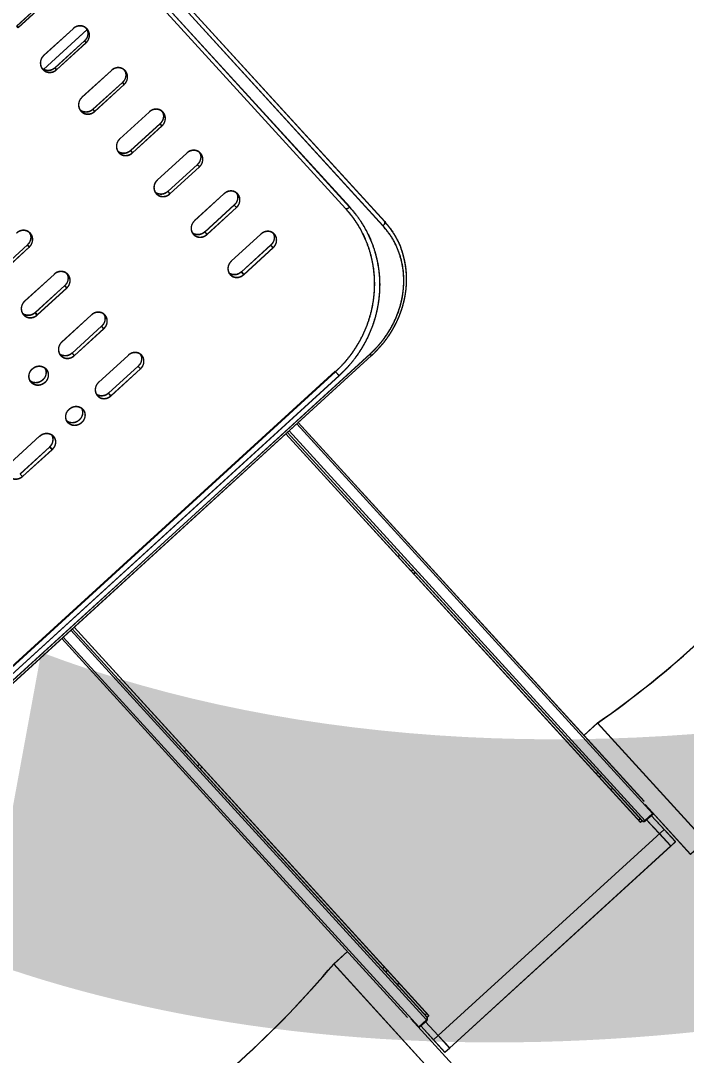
# Model space of a CAD drawing. Header units: millimetres. Extents: x -71377 to 516042, y -145869 to 441446.
# Drawn here: x 208756 to 209089, y 208768 to 209286 of the extents above; entities that cross this region are included whole.
import ezdxf

# ---------------------------------------------------------------- set-up
doc = ezdxf.new("R2010")
doc.units = ezdxf.units.MM
doc.header["$LTSCALE"] = 1000
doc.linetypes.add('_점선_M_', pattern=[3, 1.5, -1.5])
doc.linetypes.add('IMPORT-DASHEDX2 _4_', pattern=[152.4, 101.6, -50.8])
for name, color, linetype, lineweight in [('05', 5, 'IMPORT-DASHEDX2 _4_', 5), ('A-text-1', 3, 'Continuous', 5), ('AA_dash_M_', 7, '_점선_M_', 5), ('조경라인_dwg', 8, 'Continuous', 5)]:
    doc.layers.add(name, color=color, linetype=linetype, lineweight=lineweight)
doc.styles.add('나눔고딕_3', font='NanumGothic.ttf', dxfattribs={"height": 1400})

# ---------------------------------------------------------------- blocks, each defined once
blk = doc.blocks.new('조경라인_dwg-6847807-지반층 배치도')
at = {"layer": '05'}
blk.add_line((209072.44, 208888.74), (209072.63, 208888.52), dxfattribs=at)
at = {"layer": '05', "flags": 128}
for points in [[(208423.48, 209745.87), (208937.43, 209183.12), (208937.71, 209183.4), (208937.96, 209183.68), (208938.16, 209183.97), (208938.31, 209184.26), (208938.41, 209184.52), (208938.45, 209184.75), (208938.42, 209184.95), (208938.34, 209185.1), (208425.29, 209746.85), (208938.31, 209184.98), (208938.39, 209184.84), (208938.41, 209184.64), (208938.38, 209184.41), (208938.28, 209184.15), (208938.13, 209183.86), (208937.92, 209183.57), (208937.68, 209183.28), (208937.4, 209183.01), (208423.51, 209745.98)], [(208789.2, 209281.3), (208767.44, 209261.35), (208789.17, 209281.19)], [(208767.51, 209268.37), (208782.25, 209281.75), (208767.48, 209268.26)], [(208786.65, 209247.42), (208801.38, 209260.79), (208786.61, 209247.31)], [(208805.62, 209226.63), (208820.36, 209240), (208805.59, 209226.52)], [(208825.8, 209234.2), (208811.03, 209220.71), (208812.01, 209219.64), (208826.78, 209233.13), (208825.76, 209234.09), (208811, 209220.6), (208811.97, 209219.53), (208826.74, 209233.02), (208825.76, 209234.09)], [(208824.44, 209206.03), (208839.18, 209219.4), (208824.41, 209205.91)], [(208844.48, 209213.74), (208829.71, 209200.26), (208830.76, 209199.1), (208845.53, 209212.59), (208844.44, 209213.63), (208829.67, 209200.14), (208830.73, 209198.99), (208845.5, 209212.48), (208844.44, 209213.63)], [(208843.07, 209185.62), (208857.81, 209198.99), (208843.04, 209185.51)], [(208862.97, 209193.48), (208848.2, 209180), (208849.33, 209178.76), (208864.1, 209192.25), (208862.94, 209193.37), (208848.17, 209179.89), (208849.3, 209178.65), (208864.07, 209192.14), (208862.94, 209193.37)], [(208861.51, 209165.42), (208876.25, 209178.79), (208861.48, 209165.31)], [(208881.27, 209173.44), (208866.5, 209159.96), (208867.71, 209158.64), (208882.48, 209172.12), (208881.24, 209173.33), (208866.47, 209159.84), (208867.67, 209158.53), (208882.44, 209172.01), (208881.24, 209173.33)], [(208757.98, 209145.34), (208772.71, 209158.71), (208757.94, 209145.23)], [(208776.61, 209124.93), (208791.35, 209138.31), (208776.58, 209124.82)], [(208796.51, 209132.8), (208781.74, 209119.31), (208782.87, 209118.08), (208797.64, 209131.56), (208796.48, 209132.69), (208781.71, 209119.2), (208782.84, 209117.97), (208797.61, 209131.45), (208796.48, 209132.69)], [(208795.05, 209104.73), (208809.79, 209118.11), (208795.02, 209104.62)], [(208913.64, 209109.91), (208913.48, 209110.08), (208749.3, 208960.17), (208749.46, 208960), (208751.31, 208958.12), (208915.49, 209108.03), (208913.64, 209109.91), (208749.46, 208960), (208751.28, 208958.01), (208915.46, 209107.92), (208913.64, 209109.91), (208749.49, 208960.11), (208749.33, 208960.28), (208913.52, 209110.19), (208913.67, 209110.02)], [(209072.82, 208888.76), (209072.76, 208888.67), (209072.79, 208888.65), (209072.73, 208888.56), (209072.6, 208888.41), (209068.76, 208884.91), (209068.56, 208885.12), (209072.44, 208888.74), (208894.22, 209083.77), (209072.41, 208888.63), (209068.56, 208885.12), (208890.38, 209080.27), (209068.79, 208885.02), (209072.6, 208888.41), (209072.41, 208888.63), (209072.54, 208888.77), (209072.6, 208888.85), (209072.44, 208888.74), (209072.64, 208888.96)], [(209068.25, 208894.8), (208894.96, 209084.45), (209068.22, 208894.69)], [(208765.51, 209077.76), (208750.71, 209064.17), (208765.48, 209077.65)], [(208888.76, 209078.78), (209066.46, 208884.17), (209067.35, 208884.97), (208889.65, 209079.59), (209067.38, 208885.08), (209066.49, 208884.28), (208888.79, 209078.89)], [(208755.73, 209058.81), (208770.5, 209072.3), (208771.7, 209070.98), (208756.93, 209057.5), (208755.7, 209058.7), (208770.47, 209072.19), (208771.67, 209070.87), (208756.9, 209057.39), (208755.7, 209058.7)], [(208945, 209017.34), (208945.85, 209018.03), (208944.96, 209017.22)], [(208952.41, 209010.99), (208951.5, 209010.07), (208952.38, 209010.88)], [(208953.71, 209009.58), (208952.79, 209008.66), (208953.67, 209009.47)], [(208782.75, 208982.07), (208960.44, 208787.45), (208959.56, 208786.64), (208781.83, 208981.15), (208959.53, 208786.52), (208960.41, 208787.34), (208782.71, 208981.96)], [(208776.54, 208976.4), (208949.77, 208786.53), (208776.51, 208976.29)], [(209038.1, 208927.82), (209044.94, 208933.98), (209098.88, 208874.9), (209091.5, 208868.16), (209068.8, 208893.17), (209091.53, 208868.27), (209098.91, 208875.02), (209044.97, 208934.09), (209038.07, 208927.71)], [(208838.07, 208919.7), (208838.92, 208920.4), (208838.03, 208919.59)], [(208845.48, 208913.36), (208844.56, 208912.44), (208845.45, 208913.24)], [(208846.77, 208911.94), (208845.86, 208911.02), (208846.74, 208911.83)], [(209044.19, 208908.7), (209045.04, 208909.4), (209044.15, 208908.59)], [(209045.74, 208907), (209046.59, 208907.7), (209045.71, 208906.89)], [(209051.56, 208900.63), (209052.41, 208901.33), (209051.52, 208900.52)], [(209066.27, 208886.29), (209065.36, 208885.37), (209066.24, 208886.18)], [(208937.25, 208811.07), (208938.11, 208811.77), (208937.22, 208810.96)], [(208938.81, 208809.37), (208939.66, 208810.06), (208938.78, 208809.26)], [(208944.62, 208803), (208945.48, 208803.69), (208944.59, 208802.89)], [(208958.46, 208787.85), (208959.31, 208788.55), (208958.42, 208787.74)]]:
    blk.add_lwpolyline(points, dxfattribs=at)
for points in [[(208920.73, 209192.37), (208920.43, 209192.12), (208920.12, 209191.9), (208919.81, 209191.72), (208919.52, 209191.6), (208919.26, 209191.52), (208919.02, 209191.5), (208918.84, 209191.54), (208918.7, 209191.63), (208430.96, 209725.81), (208918.73, 209191.74), (208918.87, 209191.65), (208919.06, 209191.61), (208919.29, 209191.63), (208919.55, 209191.71), (208919.85, 209191.84), (208920.15, 209192.01), (208920.46, 209192.23), (208920.76, 209192.48), (208432.12, 209727.5)], [(208769.54, 209295.81), (208768.76, 209296.52), (208769.51, 209295.7), (208754.74, 209282.21), (208753.99, 209283.04), (208768.79, 209296.63), (208754.02, 209283.15), (208754.77, 209282.33)], [(208788.77, 209274.75), (208787.91, 209275.55), (208788.74, 209274.64), (208773.97, 209261.16), (208773.14, 209262.06), (208787.94, 209275.66), (208773.17, 209262.17), (208774, 209261.27)], [(208807.85, 209253.85), (208806.92, 209254.73), (208807.82, 209253.74), (208793.05, 209240.26), (208792.15, 209241.25), (208806.95, 209254.84), (208792.18, 209241.36), (208793.08, 209240.37)], [(208760.31, 209172.44), (208759.3, 209173.4), (208760.28, 209172.33), (208745.51, 209158.84), (208744.53, 209159.92), (208759.33, 209173.51), (208744.56, 209160.03), (208745.54, 209158.96)], [(208779.07, 209151.9), (208777.98, 209152.95), (208779.04, 209151.79), (208764.27, 209138.3), (208763.21, 209139.46), (208778.01, 209153.06), (208763.24, 209139.57), (208764.3, 209138.42)], [(208931.01, 209118.82), (208739.04, 208943.62), (208739.77, 208942.82), (208931.77, 209118.14), (208931.05, 209118.93), (208739.01, 208943.51), (208739.73, 208942.71), (208931.74, 209118.02)], [(208816.01, 209111.44), (208814.78, 209112.64), (208815.98, 209111.33), (208801.21, 209097.84), (208800.01, 209099.16), (208814.81, 209112.76), (208800.04, 209099.27), (208801.24, 209097.95)], [(208959.5, 208785.22), (208959.3, 208785.44), (208781.09, 208980.47), (208959.27, 208785.33), (208955.43, 208781.82), (208777.25, 208976.97), (208955.46, 208781.93), (208959.27, 208785.33), (208959.47, 208785.11), (208955.63, 208781.61), (208955.37, 208781.44), (208955.63, 208781.61), (208955.4, 208781.55), (208955.66, 208781.72), (208955.46, 208781.93), (208955.31, 208781.81), (208955.19, 208781.64), (208955.28, 208781.7), (208955.43, 208781.82), (208955.63, 208781.61)], [(209075.92, 208878.69), (209081.63, 208872.44), (208970.83, 208771.19), (208965.12, 208777.44), (208962.75, 208775.28), (208965.15, 208777.55), (209078.25, 208880.74), (209083.96, 208874.48), (209081.6, 208872.33), (208970.83, 208771.19), (208968.47, 208769.03), (208956.4, 208782.39), (208968.5, 208769.14), (208970.86, 208771.3), (208965.15, 208777.55), (208958.73, 208784.44), (208965.12, 208777.44), (209078.25, 208880.74), (209071.86, 208887.74), (209083.99, 208874.6), (209081.6, 208872.33), (209069.5, 208885.58)], [(208974.11, 208761.06), (208966.69, 208754.21), (208912.75, 208813.29), (208919.62, 208819.56), (208912.78, 208813.4), (208966.69, 208754.21), (208974.08, 208760.95), (208951.35, 208785.84)]]:
    blk.add_lwpolyline(points, close=True, dxfattribs=at)
at = {"layer": '05'}
for centre, radius, start, end in [((208758.66, 209343.91), 500, 304.9286, 320.3659), ((208758.69, 209344.03), 500, 304.9286, 320.3659), ((209067.88, 208885.69), 0.893, 233.6706, 320.3839), ((209068.09, 208885.64), 1, 222.3982, 312.3982), ((209067.91, 208885.8), 0.893, 233.6706, 320.3839), ((209068.12, 208885.76), 1, 222.3982, 312.3982), ((208530.47, 209135.56), 500, 304.4306, 319.8678), ((208530.5, 209135.67), 500, 304.4306, 319.8678), ((208958.77, 208786.06), 0.893, 304.4144, 31.124), ((208958.8, 208786.17), 0.893, 304.4144, 31.124), ((208958.79, 208785.85), 1, 312.3982, 42.3982), ((208958.82, 208785.96), 1, 312.3982, 42.3982)]:
    blk.add_arc(centre, radius, start, end, dxfattribs=at)
for points, knots in [([(208789.19, 209281.56), (208788.78, 209281.92), (208787.97, 209282.65), (208786.36, 209283.13), (208784.69, 209283.08), (208783.26, 209282.56), (208782.54, 209281.98), (208782.25, 209281.75)], [0, 0, 0, 0, 0.214692, 0.429384, 0.644077, 0.858772, 1, 1, 1, 1]), ([(208789.22, 209281.67), (208788.81, 209282.04), (208788, 209282.76), (208786.39, 209283.24), (208784.72, 209283.19), (208783.3, 209282.67), (208782.57, 209282.09), (208782.28, 209281.86)], [0, 0, 0, 0, 0.214692, 0.429384, 0.644077, 0.858772, 1, 1, 1, 1]), ([(208788.69, 209281.94), (208788.89, 209281.67), (208789.4, 209280.96), (208789.66, 209279.51), (208789.46, 209277.86), (208788.81, 209276.48), (208788.16, 209275.81), (208787.91, 209275.55)], [0, 0, 0, 0, 0.143788, 0.377865, 0.611942, 0.846021, 1, 1, 1, 1]), ([(208788.72, 209282.05), (208788.92, 209281.78), (208789.43, 209281.07), (208789.69, 209279.62), (208789.5, 209277.97), (208788.84, 209276.6), (208788.2, 209275.93), (208787.94, 209275.66)], [0, 0, 0, 0, 0.143788, 0.377865, 0.611942, 0.846021, 1, 1, 1, 1]), ([(208788.74, 209274.64), (208789.12, 209275.06), (208789.87, 209275.9), (208790.42, 209277.52), (208790.44, 209279.18), (208789.97, 209280.58), (208789.41, 209281.28), (208789.19, 209281.56)], [0, 0, 0, 0, 0.214692, 0.429386, 0.644078, 0.858773, 1, 1, 1, 1]), ([(208788.77, 209274.75), (208789.15, 209275.17), (208789.91, 209276.01), (208790.45, 209277.63), (208790.47, 209279.29), (208790, 209280.7), (208789.44, 209281.4), (208789.22, 209281.67)], [0, 0, 0, 0, 0.214692, 0.429386, 0.644078, 0.858773, 1, 1, 1, 1]), ([(208767.48, 209268.26), (208767.1, 209267.84), (208766.34, 209267.01), (208765.8, 209265.38), (208765.78, 209263.72), (208766.25, 209262.31), (208766.81, 209261.61), (208767.03, 209261.33)], [0, 0, 0, 0, 0.214695, 0.429386, 0.644078, 0.858773, 1, 1, 1, 1]), ([(208767.51, 209268.37), (208767.13, 209267.95), (208766.37, 209267.12), (208765.83, 209265.49), (208765.82, 209263.83), (208766.29, 209262.43), (208766.84, 209261.72), (208767.07, 209261.45)], [0, 0, 0, 0, 0.214695, 0.429386, 0.644078, 0.858773, 1, 1, 1, 1]), ([(208773.14, 209262.06), (208772.69, 209261.72), (208771.79, 209261.04), (208770.12, 209260.64), (208768.47, 209260.79), (208767.29, 209261.27), (208766.78, 209261.74), (208766.67, 209261.84)], [0, 0, 0, 0, 0.233908, 0.467812, 0.701717, 0.935624, 1, 1, 1, 1]), ([(208773.17, 209262.17), (208772.72, 209261.83), (208771.82, 209261.16), (208770.15, 209260.75), (208768.5, 209260.9), (208767.32, 209261.38), (208766.81, 209261.85), (208766.7, 209261.95)], [0, 0, 0, 0, 0.233908, 0.467812, 0.701717, 0.935624, 1, 1, 1, 1]), ([(208767.03, 209261.33), (208767.44, 209260.97), (208768.25, 209260.25), (208769.86, 209259.77), (208771.53, 209259.82), (208772.95, 209260.34), (208773.68, 209260.92), (208773.97, 209261.16)], [0, 0, 0, 0, 0.214692, 0.429385, 0.644077, 0.858772, 1, 1, 1, 1]), ([(208767.07, 209261.45), (208767.47, 209261.08), (208768.28, 209260.36), (208769.89, 209259.88), (208771.56, 209259.93), (208772.99, 209260.45), (208773.71, 209261.04), (208774, 209261.27)], [0, 0, 0, 0, 0.214692, 0.429385, 0.644077, 0.858772, 1, 1, 1, 1]), ([(208808.3, 209260.64), (208807.89, 209260.99), (208807.09, 209261.71), (208805.49, 209262.19), (208803.82, 209262.13), (208802.4, 209261.61), (208801.67, 209261.02), (208801.38, 209260.79)], [0, 0, 0, 0, 0.214692, 0.429385, 0.644077, 0.858772, 1, 1, 1, 1]), ([(208808.33, 209260.75), (208807.92, 209261.11), (208807.12, 209261.82), (208805.52, 209262.3), (208803.85, 209262.24), (208802.43, 209261.72), (208801.7, 209261.13), (208801.41, 209260.9)], [0, 0, 0, 0, 0.214692, 0.429385, 0.644077, 0.858772, 1, 1, 1, 1]), ([(208807.76, 209261.05), (208807.93, 209260.8), (208808.43, 209260.11), (208808.67, 209258.68), (208808.47, 209257.04), (208807.82, 209255.67), (208807.17, 209255), (208806.92, 209254.73)], [0, 0, 0, 0, 0.1359502, 0.3721691, 0.608389, 0.8446109, 1, 1, 1, 1]), ([(208807.79, 209261.16), (208807.97, 209260.91), (208808.46, 209260.22), (208808.7, 209258.8), (208808.51, 209257.15), (208807.85, 209255.78), (208807.2, 209255.11), (208806.95, 209254.84)], [0, 0, 0, 0, 0.1359502, 0.3721691, 0.608389, 0.8446109, 1, 1, 1, 1]), ([(208807.82, 209253.74), (208808.2, 209254.16), (208808.96, 209255), (208809.51, 209256.61), (208809.53, 209258.27), (208809.07, 209259.66), (208808.52, 209260.36), (208808.3, 209260.64)], [0, 0, 0, 0, 0.214692, 0.429386, 0.644079, 0.858773, 1, 1, 1, 1]), ([(208807.85, 209253.85), (208808.23, 209254.27), (208808.99, 209255.11), (208809.54, 209256.72), (208809.56, 209258.38), (208809.1, 209259.77), (208808.55, 209260.47), (208808.33, 209260.75)], [0, 0, 0, 0, 0.214692, 0.429386, 0.644079, 0.858773, 1, 1, 1, 1]), ([(208786.61, 209247.31), (208786.23, 209246.89), (208785.48, 209246.05), (208784.92, 209244.43), (208784.91, 209242.77), (208785.37, 209241.38), (208785.92, 209240.68), (208786.14, 209240.41)], [0, 0, 0, 0, 0.214695, 0.429386, 0.644078, 0.858773, 1, 1, 1, 1]), ([(208786.65, 209247.42), (208786.27, 209247), (208785.51, 209246.16), (208784.96, 209244.54), (208784.94, 209242.89), (208785.4, 209241.49), (208785.95, 209240.79), (208786.17, 209240.52)], [0, 0, 0, 0, 0.214695, 0.429386, 0.644078, 0.858773, 1, 1, 1, 1]), ([(208792.15, 209241.25), (208791.7, 209240.91), (208790.79, 209240.23), (208789.13, 209239.82), (208787.49, 209239.96), (208786.33, 209240.42), (208785.84, 209240.87), (208785.75, 209240.95)], [0, 0, 0, 0, 0.23603, 0.472056, 0.708083, 0.944111, 1, 1, 1, 1]), ([(208792.18, 209241.36), (208791.73, 209241.02), (208790.83, 209240.34), (208789.16, 209239.93), (208787.52, 209240.07), (208786.36, 209240.54), (208785.87, 209240.98), (208785.78, 209241.07)], [0, 0, 0, 0, 0.23603, 0.472056, 0.708083, 0.944111, 1, 1, 1, 1]), ([(208786.14, 209240.41), (208786.54, 209240.05), (208787.35, 209239.33), (208788.95, 209238.86), (208790.61, 209238.92), (208792.04, 209239.44), (208792.76, 209240.02), (208793.05, 209240.26)], [0, 0, 0, 0, 0.214692, 0.429385, 0.644078, 0.858772, 1, 1, 1, 1]), ([(208786.17, 209240.52), (208786.58, 209240.16), (208787.38, 209239.44), (208788.98, 209238.97), (208790.65, 209239.03), (208792.07, 209239.55), (208792.79, 209240.14), (208793.08, 209240.37)], [0, 0, 0, 0, 0.214692, 0.429385, 0.644078, 0.858772, 1, 1, 1, 1]), ([(208827.25, 209239.88), (208826.85, 209240.23), (208826.05, 209240.95), (208824.46, 209241.41), (208822.8, 209241.35), (208821.38, 209240.82), (208820.65, 209240.24), (208820.36, 209240)], [0, 0, 0, 0, 0.214692, 0.429384, 0.644078, 0.858772, 1, 1, 1, 1]), ([(208827.28, 209239.99), (208826.88, 209240.35), (208826.08, 209241.06), (208824.49, 209241.52), (208822.83, 209241.46), (208821.41, 209240.93), (208820.68, 209240.35), (208820.39, 209240.12)], [0, 0, 0, 0, 0.214692, 0.429384, 0.644078, 0.858772, 1, 1, 1, 1]), ([(208826.66, 209240.33), (208826.83, 209240.09), (208827.3, 209239.42), (208827.53, 209238.03), (208827.33, 209236.39), (208826.67, 209235.02), (208826.02, 209234.35), (208825.76, 209234.09)], [0, 0, 0, 0, 0.127834, 0.366272, 0.604711, 0.843151, 1, 1, 1, 1]), ([(208826.69, 209240.44), (208826.86, 209240.21), (208827.33, 209239.54), (208827.56, 209238.14), (208827.36, 209236.5), (208826.7, 209235.13), (208826.05, 209234.47), (208825.8, 209234.2)], [0, 0, 0, 0, 0.127834, 0.366272, 0.604711, 0.843151, 1, 1, 1, 1]), ([(208826.74, 209233.02), (208827.12, 209233.43), (208827.88, 209234.27), (208828.44, 209235.88), (208828.47, 209237.53), (208828.01, 209238.91), (208827.47, 209239.6), (208827.25, 209239.88)], [0, 0, 0, 0, 0.214692, 0.429387, 0.644079, 0.858773, 1, 1, 1, 1]), ([(208826.78, 209233.13), (208827.16, 209233.54), (208827.92, 209234.38), (208828.47, 209235.99), (208828.5, 209237.64), (208828.04, 209239.03), (208827.5, 209239.72), (208827.28, 209239.99)], [0, 0, 0, 0, 0.214692, 0.429387, 0.644079, 0.858773, 1, 1, 1, 1]), ([(208805.59, 209226.52), (208805.21, 209226.1), (208804.45, 209225.27), (208803.9, 209223.65), (208803.87, 209222), (208804.33, 209220.61), (208804.88, 209219.92), (208805.09, 209219.65)], [0, 0, 0, 0, 0.214695, 0.429386, 0.644078, 0.858773, 1, 1, 1, 1]), ([(208805.62, 209226.63), (208805.25, 209226.21), (208804.49, 209225.38), (208803.93, 209223.76), (208803.91, 209222.11), (208804.36, 209220.73), (208804.91, 209220.04), (208805.13, 209219.76)], [0, 0, 0, 0, 0.214695, 0.429386, 0.644078, 0.858773, 1, 1, 1, 1]), ([(208811, 209220.6), (208810.54, 209220.26), (208809.64, 209219.58), (208807.99, 209219.17), (208806.35, 209219.31), (208805.22, 209219.75), (208804.74, 209220.17), (208804.67, 209220.24)], [0, 0, 0, 0, 0.2382271, 0.4764499, 0.7146739, 0.9529002, 1, 1, 1, 1]), ([(208811.03, 209220.71), (208810.58, 209220.37), (208809.68, 209219.69), (208808.02, 209219.28), (208806.38, 209219.42), (208805.25, 209219.86), (208804.78, 209220.29), (208804.7, 209220.36)], [0, 0, 0, 0, 0.2382271, 0.4764499, 0.7146739, 0.9529002, 1, 1, 1, 1]), ([(208805.09, 209219.65), (208805.49, 209219.29), (208806.29, 209218.58), (208807.88, 209218.12), (208809.54, 209218.18), (208810.96, 209218.71), (208811.69, 209219.3), (208811.97, 209219.53)], [0, 0, 0, 0, 0.214692, 0.429385, 0.644077, 0.858772, 1, 1, 1, 1]), ([(208805.13, 209219.76), (208805.53, 209219.41), (208806.32, 209218.7), (208807.92, 209218.23), (208809.57, 209218.3), (208810.99, 209218.83), (208811.72, 209219.41), (208812.01, 209219.64)], [0, 0, 0, 0, 0.214692, 0.429385, 0.644077, 0.858772, 1, 1, 1, 1]), ([(208846.03, 209219.31), (208845.64, 209219.66), (208844.84, 209220.36), (208843.26, 209220.82), (208841.61, 209220.75), (208840.19, 209220.22), (208839.46, 209219.63), (208839.18, 209219.4)], [0, 0, 0, 0, 0.214692, 0.429384, 0.644077, 0.858772, 1, 1, 1, 1]), ([(208846.06, 209219.42), (208845.67, 209219.77), (208844.88, 209220.47), (208843.29, 209220.93), (208841.64, 209220.86), (208840.22, 209220.33), (208839.5, 209219.74), (208839.21, 209219.51)], [0, 0, 0, 0, 0.214692, 0.429384, 0.644077, 0.858772, 1, 1, 1, 1]), ([(208845.4, 209219.79), (208845.55, 209219.57), (208846, 209218.93), (208846.22, 209217.56), (208846.01, 209215.93), (208845.35, 209214.56), (208844.7, 209213.9), (208844.44, 209213.63)], [0, 0, 0, 0, 0.119414, 0.360154, 0.600895, 0.841637, 1, 1, 1, 1]), ([(208845.43, 209219.9), (208845.58, 209219.69), (208846.04, 209219.04), (208846.25, 209217.67), (208846.04, 209216.04), (208845.38, 209214.68), (208844.73, 209214.01), (208844.48, 209213.74)], [0, 0, 0, 0, 0.119414, 0.360154, 0.600895, 0.841637, 1, 1, 1, 1]), ([(208845.5, 209212.48), (208845.88, 209212.89), (208846.64, 209213.73), (208847.2, 209215.33), (208847.24, 209216.97), (208846.79, 209218.35), (208846.25, 209219.03), (208846.03, 209219.31)], [0, 0, 0, 0, 0.214691, 0.429386, 0.644079, 0.858773, 1, 1, 1, 1]), ([(208845.53, 209212.59), (208845.91, 209213), (208846.67, 209213.84), (208847.23, 209215.45), (208847.27, 209217.09), (208846.82, 209218.46), (208846.28, 209219.15), (208846.06, 209219.42)], [0, 0, 0, 0, 0.214691, 0.429386, 0.644079, 0.858773, 1, 1, 1, 1]), ([(208824.41, 209205.91), (208824.03, 209205.5), (208823.27, 209204.66), (208822.71, 209203.05), (208822.67, 209201.41), (208823.12, 209200.03), (208823.66, 209199.35), (208823.88, 209199.08)], [0, 0, 0, 0, 0.214695, 0.429386, 0.644078, 0.858773, 1, 1, 1, 1]), ([(208824.44, 209206.03), (208824.06, 209205.61), (208823.3, 209204.77), (208822.74, 209203.17), (208822.71, 209201.52), (208823.15, 209200.15), (208823.69, 209199.46), (208823.91, 209199.19)], [0, 0, 0, 0, 0.214695, 0.429386, 0.644078, 0.858773, 1, 1, 1, 1]), ([(208829.67, 209200.14), (208829.22, 209199.8), (208828.33, 209199.12), (208826.67, 209198.7), (208825.05, 209198.83), (208823.93, 209199.26), (208823.48, 209199.66), (208823.42, 209199.72)], [0, 0, 0, 0, 0.240506, 0.481008, 0.72151, 0.962016, 1, 1, 1, 1]), ([(208829.71, 209200.26), (208829.26, 209199.92), (208828.36, 209199.23), (208826.7, 209198.82), (208825.08, 209198.95), (208823.97, 209199.37), (208823.51, 209199.77), (208823.45, 209199.83)], [0, 0, 0, 0, 0.240506, 0.481008, 0.72151, 0.962016, 1, 1, 1, 1]), ([(208823.88, 209199.08), (208824.27, 209198.73), (208825.07, 209198.02), (208826.65, 209197.57), (208828.3, 209197.64), (208829.72, 209198.17), (208830.44, 209198.76), (208830.73, 209198.99)], [0, 0, 0, 0, 0.214692, 0.429384, 0.644078, 0.858772, 1, 1, 1, 1]), ([(208823.91, 209199.19), (208824.31, 209198.84), (208825.1, 209198.13), (208826.68, 209197.68), (208828.33, 209197.75), (208829.75, 209198.29), (208830.47, 209198.87), (208830.76, 209199.1)], [0, 0, 0, 0, 0.214692, 0.429384, 0.644078, 0.858772, 1, 1, 1, 1]), ([(208864.63, 209198.93), (208864.24, 209199.28), (208863.46, 209199.98), (208861.88, 209200.42), (208860.24, 209200.34), (208858.82, 209199.81), (208858.1, 209199.22), (208857.81, 209198.99)], [0, 0, 0, 0, 0.214692, 0.429384, 0.644077, 0.858772, 1, 1, 1, 1]), ([(208864.67, 209199.04), (208864.27, 209199.39), (208863.49, 209200.09), (208861.91, 209200.54), (208860.27, 209200.46), (208858.85, 209199.92), (208858.13, 209199.34), (208857.84, 209199.1)], [0, 0, 0, 0, 0.214692, 0.429384, 0.644077, 0.858772, 1, 1, 1, 1]), ([(208863.96, 209199.45), (208864.09, 209199.25), (208864.53, 209198.63), (208864.73, 209197.29), (208864.51, 209195.67), (208863.84, 209194.31), (208863.2, 209193.64), (208862.94, 209193.37)], [0, 0, 0, 0, 0.11066, 0.353794, 0.596927, 0.840063, 1, 1, 1, 1]), ([(208863.99, 209199.56), (208864.12, 209199.36), (208864.56, 209198.74), (208864.76, 209197.4), (208864.54, 209195.78), (208863.88, 209194.42), (208863.23, 209193.75), (208862.97, 209193.48)], [0, 0, 0, 0, 0.11066, 0.353794, 0.596927, 0.840063, 1, 1, 1, 1]), ([(208864.07, 209192.14), (208864.45, 209192.55), (208865.21, 209193.39), (208865.78, 209194.99), (208865.82, 209196.62), (208865.38, 209197.99), (208864.85, 209198.66), (208864.63, 209198.93)], [0, 0, 0, 0, 0.214691, 0.429386, 0.644078, 0.858772, 1, 1, 1, 1]), ([(208864.1, 209192.25), (208864.48, 209192.67), (208865.24, 209193.5), (208865.81, 209195.1), (208865.85, 209196.73), (208865.42, 209198.1), (208864.88, 209198.78), (208864.67, 209199.04)], [0, 0, 0, 0, 0.214691, 0.429386, 0.644078, 0.858772, 1, 1, 1, 1]), ([(208913.64, 209109.91), (208913.64, 209109.91), (208915.06, 209111.21), (208917.78, 209113.94), (208921.67, 209118.66), (208925.23, 209124.05), (208928.31, 209130.07), (208930.73, 209136.47), (208932.4, 209143.17), (208933.26, 209150.08), (208933.31, 209156.86), (208932.57, 209163.41), (208931.13, 209169.68), (208929.01, 209175.71), (208926.21, 209181.41), (208922.82, 209186.8), (208920.07, 209190.02), (208918.7, 209191.63)], [0, 0, 0, 0, 0.000001, 0.060258, 0.120516, 0.191952, 0.263666, 0.335126, 0.411333, 0.487834, 0.564075, 0.636647, 0.709437, 0.782023, 0.854616, 0.927408, 1, 1, 1, 1]), ([(208913.67, 209110.02), (208913.67, 209110.02), (208915.09, 209111.32), (208917.81, 209114.05), (208921.7, 209118.78), (208925.26, 209124.16), (208928.34, 209130.18), (208930.77, 209136.58), (208932.43, 209143.28), (208933.3, 209150.2), (208933.34, 209156.97), (208932.6, 209163.53), (208931.16, 209169.79), (208929.04, 209175.82), (208926.24, 209181.53), (208922.85, 209186.91), (208920.1, 209190.13), (208918.73, 209191.74)], [0, 0, 0, 0, 0.000001, 0.060258, 0.120516, 0.191952, 0.263666, 0.335126, 0.411333, 0.487834, 0.564075, 0.636647, 0.709437, 0.782023, 0.854616, 0.927408, 1, 1, 1, 1]), ([(208920.73, 209192.37), (208922.14, 209190.71), (208924.98, 209187.39), (208928.47, 209181.84), (208931.37, 209175.95), (208933.56, 209169.73), (208935.05, 209163.27), (208935.82, 209156.51), (208935.77, 209149.51), (208934.88, 209142.36), (208933.16, 209135.43), (208930.66, 209128.81), (208927.47, 209122.57), (208923.78, 209117), (208919.77, 209112.08), (208916.89, 209109.3), (208915.46, 209107.92)], [0, 0, 0, 0, 0.072449, 0.145097, 0.217547, 0.290022, 0.3627, 0.435162, 0.511399, 0.587896, 0.664099, 0.735698, 0.807553, 0.879128, 0.939564, 1, 1, 1, 1]), ([(208920.76, 209192.48), (208922.18, 209190.82), (208925.01, 209187.5), (208928.5, 209181.95), (208931.4, 209176.06), (208933.59, 209169.85), (208935.08, 209163.38), (208935.85, 209156.62), (208935.8, 209149.62), (208934.91, 209142.47), (208933.2, 209135.54), (208930.69, 209128.92), (208927.5, 209122.69), (208923.81, 209117.11), (208919.8, 209112.19), (208916.93, 209109.42), (208915.49, 209108.03)], [0, 0, 0, 0, 0.072449, 0.145097, 0.217547, 0.290022, 0.3627, 0.435162, 0.511399, 0.587896, 0.664099, 0.735698, 0.807553, 0.879128, 0.939564, 1, 1, 1, 1]), ([(208843.04, 209185.51), (208842.66, 209185.09), (208841.9, 209184.25), (208841.33, 209182.65), (208841.29, 209181.02), (208841.73, 209179.65), (208842.27, 209178.97), (208842.48, 209178.7)], [0, 0, 0, 0, 0.214695, 0.429387, 0.644078, 0.858773, 1, 1, 1, 1]), ([(208843.07, 209185.62), (208842.69, 209185.2), (208841.93, 209184.37), (208841.36, 209182.76), (208841.32, 209181.13), (208841.76, 209179.76), (208842.3, 209179.08), (208842.51, 209178.82)], [0, 0, 0, 0, 0.214695, 0.429387, 0.644078, 0.858773, 1, 1, 1, 1]), ([(208938.31, 209184.98), (208939.91, 209183.05), (208942.34, 209180.13), (208944.73, 209175.63), (208945.99, 209173.17), (208946.38, 209171.76), (208946.42, 209171.6)], [0, 0, 0, 0, 0.477683, 0.723669, 0.969655, 1, 1, 1, 1]), ([(208938.34, 209185.1), (208939.94, 209183.16), (208942.37, 209180.24), (208944.76, 209175.74), (208946.02, 209173.28), (208946.41, 209171.87), (208946.45, 209171.71)], [0, 0, 0, 0, 0.477683, 0.723669, 0.969655, 1, 1, 1, 1]), ([(208760.79, 209179.19), (208760.39, 209179.55), (208759.59, 209180.26), (208757.99, 209180.73), (208756.33, 209180.66), (208754.91, 209180.13), (208754.19, 209179.55), (208753.9, 209179.32)], [0, 0, 0, 0, 0.214693, 0.429385, 0.644078, 0.858772, 1, 1, 1, 1]), ([(208760.82, 209179.3), (208760.42, 209179.66), (208759.62, 209180.37), (208758.02, 209180.84), (208756.37, 209180.77), (208754.94, 209180.25), (208754.22, 209179.66), (208753.93, 209179.43)], [0, 0, 0, 0, 0.214693, 0.429385, 0.644078, 0.858772, 1, 1, 1, 1]), ([(208760.2, 209179.64), (208760.36, 209179.41), (208760.84, 209178.74), (208761.07, 209177.34), (208760.86, 209175.7), (208760.21, 209174.34), (208759.56, 209173.67), (208759.3, 209173.4)], [0, 0, 0, 0, 0.127835, 0.366273, 0.604711, 0.843152, 1, 1, 1, 1]), ([(208760.23, 209179.75), (208760.4, 209179.52), (208760.87, 209178.85), (208761.1, 209177.46), (208760.9, 209175.82), (208760.24, 209174.45), (208759.59, 209173.78), (208759.33, 209173.51)], [0, 0, 0, 0, 0.127835, 0.366273, 0.604711, 0.843152, 1, 1, 1, 1]), ([(208760.28, 209172.33), (208760.66, 209172.75), (208761.42, 209173.58), (208761.98, 209175.19), (208762, 209176.84), (208761.55, 209178.23), (208761, 209178.92), (208760.79, 209179.19)], [0, 0, 0, 0, 0.214695, 0.429387, 0.644079, 0.858773, 1, 1, 1, 1]), ([(208760.31, 209172.44), (208760.69, 209172.86), (208761.45, 209173.69), (208762.01, 209175.31), (208762.04, 209176.95), (208761.58, 209178.34), (208761.03, 209179.03), (208760.82, 209179.3)], [0, 0, 0, 0, 0.214695, 0.429387, 0.644079, 0.858773, 1, 1, 1, 1]), ([(208848.17, 209179.89), (208847.72, 209179.55), (208846.82, 209178.86), (208845.17, 209178.44), (208843.56, 209178.56), (208842.47, 209178.96), (208842.04, 209179.35), (208841.99, 209179.39)], [0, 0, 0, 0, 0.242875, 0.485745, 0.728616, 0.971492, 1, 1, 1, 1]), ([(208848.2, 209180), (208847.75, 209179.66), (208846.85, 209178.98), (208845.21, 209178.55), (208843.59, 209178.67), (208842.5, 209179.08), (208842.07, 209179.46), (208842.02, 209179.5)], [0, 0, 0, 0, 0.242875, 0.485745, 0.728616, 0.971492, 1, 1, 1, 1]), ([(208842.48, 209178.7), (208842.87, 209178.36), (208843.66, 209177.66), (208845.23, 209177.22), (208846.88, 209177.3), (208848.29, 209177.83), (208849.01, 209178.42), (208849.3, 209178.65)], [0, 0, 0, 0, 0.214693, 0.429385, 0.644078, 0.858772, 1, 1, 1, 1]), ([(208842.51, 209178.82), (208842.9, 209178.47), (208843.69, 209177.77), (208845.26, 209177.33), (208846.91, 209177.41), (208848.32, 209177.95), (208849.04, 209178.53), (208849.33, 209178.76)], [0, 0, 0, 0, 0.214693, 0.429385, 0.644078, 0.858772, 1, 1, 1, 1]), ([(208883.04, 209178.77), (208882.65, 209179.12), (208881.88, 209179.8), (208880.31, 209180.24), (208878.67, 209180.15), (208877.26, 209179.61), (208876.54, 209179.03), (208876.25, 209178.79)], [0, 0, 0, 0, 0.214692, 0.429384, 0.644077, 0.858772, 1, 1, 1, 1]), ([(208883.07, 209178.88), (208882.69, 209179.23), (208881.91, 209179.91), (208880.34, 209180.35), (208878.7, 209180.26), (208877.3, 209179.72), (208876.57, 209179.14), (208876.28, 209178.91)], [0, 0, 0, 0, 0.214692, 0.429384, 0.644077, 0.858772, 1, 1, 1, 1]), ([(208882.32, 209179.32), (208882.44, 209179.14), (208882.86, 209178.54), (208883.04, 209177.23), (208882.82, 209175.62), (208882.15, 209174.26), (208881.5, 209173.59), (208881.24, 209173.33)], [0, 0, 0, 0, 0.101539, 0.347166, 0.592793, 0.838423, 1, 1, 1, 1]), ([(208882.35, 209179.43), (208882.47, 209179.25), (208882.89, 209178.65), (208883.07, 209177.34), (208882.85, 209175.73), (208882.18, 209174.37), (208881.53, 209173.71), (208881.27, 209173.44)], [0, 0, 0, 0, 0.101539, 0.347166, 0.592793, 0.838423, 1, 1, 1, 1]), ([(208882.44, 209172.01), (208882.82, 209172.43), (208883.59, 209173.26), (208884.16, 209174.86), (208884.21, 209176.48), (208883.78, 209177.83), (208883.25, 209178.51), (208883.04, 209178.77)], [0, 0, 0, 0, 0.214692, 0.429386, 0.644079, 0.858773, 1, 1, 1, 1]), ([(208882.48, 209172.12), (208882.86, 209172.54), (208883.62, 209173.37), (208884.19, 209174.97), (208884.24, 209176.59), (208883.82, 209177.95), (208883.29, 209178.62), (208883.07, 209178.88)], [0, 0, 0, 0, 0.214692, 0.429386, 0.644079, 0.858773, 1, 1, 1, 1]), ([(208931.01, 209118.82), (208932.29, 209120.05), (208934.84, 209122.52), (208938.76, 209127.38), (208942.53, 209133.43), (208945.64, 209140.74), (208947.5, 209148.33), (208948.09, 209155.99), (208947.33, 209163.51), (208945.29, 209170.66), (208942.05, 209177.32), (208938.95, 209181.11), (208937.4, 209183.01)], [0, 0, 0, 0, 0.0706, 0.1412, 0.248453, 0.355708, 0.462999, 0.570291, 0.6777, 0.785111, 0.892555, 1, 1, 1, 1]), ([(208931.05, 209118.93), (208932.32, 209120.16), (208934.88, 209122.63), (208938.79, 209127.5), (208942.56, 209133.54), (208945.68, 209140.85), (208947.53, 209148.45), (208948.12, 209156.1), (208947.37, 209163.62), (208945.32, 209170.78), (208942.08, 209177.43), (208938.98, 209181.22), (208937.43, 209183.12)], [0, 0, 0, 0, 0.0706, 0.1412, 0.248453, 0.355708, 0.462999, 0.570291, 0.6777, 0.785111, 0.892555, 1, 1, 1, 1]), ([(208931.72, 209118.05), (208932.02, 209118.31), (208933.33, 209119.45), (208935.44, 209121.68), (208938.02, 209124.71), (208940.36, 209127.92), (208942.45, 209131.26), (208944.27, 209134.72), (208945.83, 209138.29), (208947.12, 209141.95), (208948.12, 209145.67), (208948.82, 209149.43), (208949.21, 209153.18), (208949.3, 209156.91), (208949.08, 209160.61), (208948.56, 209164.28), (208947.72, 209167.88), (208947.03, 209170.29), (208946.54, 209171.45), (208946.52, 209171.49)], [0, 0, 0, 0, 0.0199, 0.085255, 0.150732, 0.216274, 0.281169, 0.346061, 0.411202, 0.476512, 0.541876, 0.607173, 0.672332, 0.736811, 0.801427, 0.866679, 0.932271, 0.997825, 1, 1, 1, 1]), ([(208931.75, 209118.16), (208932.06, 209118.42), (208933.36, 209119.57), (208935.47, 209121.79), (208938.06, 209124.83), (208940.39, 209128.03), (208942.48, 209131.37), (208944.3, 209134.83), (208945.87, 209138.4), (208947.15, 209142.06), (208948.15, 209145.78), (208948.85, 209149.54), (208949.24, 209153.29), (208949.33, 209157.03), (208949.11, 209160.73), (208948.6, 209164.39), (208947.75, 209167.99), (208947.06, 209170.4), (208946.57, 209171.56), (208946.56, 209171.6)], [0, 0, 0, 0, 0.0199, 0.085255, 0.150732, 0.216274, 0.281169, 0.346061, 0.411202, 0.476512, 0.541876, 0.607173, 0.672332, 0.736811, 0.801427, 0.866679, 0.932271, 0.997825, 1, 1, 1, 1]), ([(208861.48, 209165.31), (208861.1, 209164.89), (208860.34, 209164.06), (208859.77, 209162.46), (208859.72, 209160.84), (208860.15, 209159.48), (208860.68, 209158.81), (208860.89, 209158.54)], [0, 0, 0, 0, 0.214695, 0.429387, 0.644079, 0.858773, 1, 1, 1, 1]), ([(208861.51, 209165.42), (208861.13, 209165), (208860.37, 209164.17), (208859.8, 209162.57), (208859.75, 209160.95), (208860.18, 209159.59), (208860.71, 209158.92), (208860.92, 209158.65)], [0, 0, 0, 0, 0.214695, 0.429387, 0.644079, 0.858773, 1, 1, 1, 1]), ([(208779.57, 209158.62), (208779.17, 209158.97), (208778.38, 209159.68), (208776.8, 209160.13), (208775.14, 209160.06), (208773.73, 209159.53), (208773, 209158.95), (208772.71, 209158.71)], [0, 0, 0, 0, 0.214693, 0.429385, 0.644077, 0.858772, 1, 1, 1, 1]), ([(208779.6, 209158.73), (208779.2, 209159.08), (208778.41, 209159.79), (208776.83, 209160.25), (208775.17, 209160.17), (208773.76, 209159.64), (208773.03, 209159.06), (208772.74, 209158.83)], [0, 0, 0, 0, 0.214693, 0.429385, 0.644077, 0.858772, 1, 1, 1, 1]), ([(208778.94, 209159.1), (208779.09, 209158.89), (208779.54, 209158.24), (208779.76, 209156.87), (208779.55, 209155.24), (208778.88, 209153.88), (208778.24, 209153.21), (208777.98, 209152.95)], [0, 0, 0, 0, 0.119414, 0.360154, 0.600895, 0.841637, 1, 1, 1, 1]), ([(208778.97, 209159.21), (208779.12, 209159), (208779.57, 209158.35), (208779.79, 209156.98), (208779.58, 209155.35), (208778.92, 209153.99), (208778.27, 209153.32), (208778.01, 209153.06)], [0, 0, 0, 0, 0.119414, 0.360154, 0.600895, 0.841637, 1, 1, 1, 1]), ([(208779.04, 209151.79), (208779.42, 209152.21), (208780.18, 209153.04), (208780.74, 209154.65), (208780.77, 209156.29), (208780.33, 209157.66), (208779.78, 209158.35), (208779.57, 209158.62)], [0, 0, 0, 0, 0.214695, 0.429386, 0.644079, 0.858773, 1, 1, 1, 1]), ([(208779.07, 209151.9), (208779.45, 209152.32), (208780.21, 209153.15), (208780.77, 209154.76), (208780.8, 209156.4), (208780.36, 209157.78), (208779.82, 209158.46), (208779.6, 209158.73)], [0, 0, 0, 0, 0.214695, 0.429386, 0.644079, 0.858773, 1, 1, 1, 1]), ([(208866.47, 209159.84), (208866.02, 209159.5), (208865.12, 209158.82), (208863.48, 209158.39), (208861.88, 209158.5), (208860.81, 209158.88), (208860.4, 209159.25), (208860.37, 209159.27)], [0, 0, 0, 0, 0.245343, 0.490681, 0.736022, 0.981364, 1, 1, 1, 1]), ([(208866.5, 209159.96), (208866.05, 209159.61), (208865.16, 209158.93), (208863.51, 209158.5), (208861.91, 209158.62), (208860.84, 209159), (208860.43, 209159.36), (208860.4, 209159.39)], [0, 0, 0, 0, 0.245343, 0.490681, 0.736022, 0.981364, 1, 1, 1, 1]), ([(208860.89, 209158.54), (208861.28, 209158.2), (208862.06, 209157.51), (208863.62, 209157.08), (208865.25, 209157.17), (208866.66, 209157.71), (208867.39, 209158.3), (208867.67, 209158.53)], [0, 0, 0, 0, 0.214693, 0.429385, 0.644077, 0.858772, 1, 1, 1, 1]), ([(208860.92, 209158.65), (208861.31, 209158.31), (208862.09, 209157.62), (208863.65, 209157.19), (208865.29, 209157.28), (208866.69, 209157.82), (208867.42, 209158.41), (208867.71, 209158.64)], [0, 0, 0, 0, 0.214693, 0.429385, 0.644077, 0.858772, 1, 1, 1, 1]), ([(208757.94, 209145.23), (208757.56, 209144.81), (208756.8, 209143.98), (208756.24, 209142.37), (208756.21, 209140.73), (208756.66, 209139.35), (208757.2, 209138.66), (208757.42, 209138.39)], [0, 0, 0, 0, 0.214691, 0.429386, 0.644078, 0.858773, 1, 1, 1, 1]), ([(208757.98, 209145.34), (208757.6, 209144.92), (208756.84, 209144.09), (208756.27, 209142.48), (208756.24, 209140.84), (208756.69, 209139.46), (208757.23, 209138.78), (208757.45, 209138.5)], [0, 0, 0, 0, 0.214691, 0.429386, 0.644078, 0.858773, 1, 1, 1, 1]), ([(208763.21, 209139.46), (208762.76, 209139.12), (208761.86, 209138.44), (208760.21, 209138.02), (208758.58, 209138.15), (208757.47, 209138.57), (208757.02, 209138.98), (208756.96, 209139.03)], [0, 0, 0, 0, 0.240502, 0.481008, 0.72151, 0.962016, 1, 1, 1, 1]), ([(208763.24, 209139.57), (208762.79, 209139.23), (208761.89, 209138.55), (208760.24, 209138.13), (208758.62, 209138.26), (208757.5, 209138.68), (208757.05, 209139.09), (208756.99, 209139.14)], [0, 0, 0, 0, 0.240502, 0.481008, 0.72151, 0.962016, 1, 1, 1, 1]), ([(208757.42, 209138.39), (208757.81, 209138.04), (208758.6, 209137.34), (208760.19, 209136.88), (208761.84, 209136.95), (208763.25, 209137.49), (208763.98, 209138.07), (208764.27, 209138.3)], [0, 0, 0, 0, 0.214691, 0.429383, 0.644077, 0.858772, 1, 1, 1, 1]), ([(208757.45, 209138.5), (208757.84, 209138.15), (208758.64, 209137.45), (208760.22, 209136.99), (208761.87, 209137.07), (208763.29, 209137.6), (208764.01, 209138.18), (208764.3, 209138.42)], [0, 0, 0, 0, 0.214691, 0.429383, 0.644077, 0.858772, 1, 1, 1, 1]), ([(208798.17, 209138.25), (208797.78, 209138.6), (208796.99, 209139.29), (208795.42, 209139.74), (208793.77, 209139.66), (208792.36, 209139.12), (208791.63, 209138.54), (208791.35, 209138.31)], [0, 0, 0, 0, 0.214692, 0.429384, 0.644077, 0.858772, 1, 1, 1, 1]), ([(208798.2, 209138.36), (208797.81, 209138.71), (208797.03, 209139.4), (208795.45, 209139.85), (208793.8, 209139.77), (208792.39, 209139.23), (208791.67, 209138.65), (208791.38, 209138.42)], [0, 0, 0, 0, 0.214692, 0.429384, 0.644077, 0.858772, 1, 1, 1, 1]), ([(208797.49, 209138.76), (208797.63, 209138.57), (208798.06, 209137.94), (208798.26, 209136.6), (208798.05, 209134.98), (208797.38, 209133.62), (208796.73, 209132.95), (208796.48, 209132.69)], [0, 0, 0, 0, 0.11066, 0.353794, 0.596927, 0.840063, 1, 1, 1, 1]), ([(208797.53, 209138.87), (208797.66, 209138.68), (208798.1, 209138.05), (208798.3, 209136.71), (208798.08, 209135.09), (208797.41, 209133.73), (208796.77, 209133.06), (208796.51, 209132.8)], [0, 0, 0, 0, 0.11066, 0.353794, 0.596927, 0.840063, 1, 1, 1, 1]), ([(208797.61, 209131.45), (208797.99, 209131.87), (208798.75, 209132.7), (208799.32, 209134.3), (208799.36, 209135.93), (208798.92, 209137.3), (208798.38, 209137.98), (208798.17, 209138.25)], [0, 0, 0, 0, 0.214695, 0.429386, 0.644078, 0.858772, 1, 1, 1, 1]), ([(208797.64, 209131.56), (208798.02, 209131.98), (208798.78, 209132.81), (208799.35, 209134.41), (208799.39, 209136.05), (208798.95, 209137.41), (208798.42, 209138.09), (208798.2, 209138.36)], [0, 0, 0, 0, 0.214695, 0.429386, 0.644078, 0.858772, 1, 1, 1, 1]), ([(208776.58, 209124.82), (208776.2, 209124.4), (208775.44, 209123.57), (208774.87, 209121.97), (208774.83, 209120.33), (208775.27, 209118.97), (208775.8, 209118.29), (208776.02, 209118.02)], [0, 0, 0, 0, 0.214691, 0.429387, 0.644078, 0.858773, 1, 1, 1, 1]), ([(208776.61, 209124.93), (208776.23, 209124.52), (208775.47, 209123.68), (208774.9, 209122.08), (208774.86, 209120.45), (208775.3, 209119.08), (208775.84, 209118.4), (208776.05, 209118.13)], [0, 0, 0, 0, 0.214691, 0.429387, 0.644078, 0.858773, 1, 1, 1, 1]), ([(208781.71, 209119.2), (208781.26, 209118.86), (208780.36, 209118.18), (208778.71, 209117.75), (208777.1, 209117.88), (208776.01, 209118.28), (208775.57, 209118.66), (208775.53, 209118.7)], [0, 0, 0, 0, 0.242871, 0.485745, 0.728616, 0.971492, 1, 1, 1, 1]), ([(208781.74, 209119.31), (208781.29, 209118.97), (208780.39, 209118.29), (208778.74, 209117.87), (208777.13, 209117.99), (208776.04, 209118.39), (208775.6, 209118.78), (208775.56, 209118.82)], [0, 0, 0, 0, 0.242871, 0.485745, 0.728616, 0.971492, 1, 1, 1, 1]), ([(208776.02, 209118.02), (208776.41, 209117.67), (208777.2, 209116.97), (208778.77, 209116.53), (208780.41, 209116.61), (208781.83, 209117.15), (208782.55, 209117.73), (208782.84, 209117.97)], [0, 0, 0, 0, 0.214692, 0.429384, 0.644077, 0.858772, 1, 1, 1, 1]), ([(208776.05, 209118.13), (208776.44, 209117.78), (208777.23, 209117.09), (208778.8, 209116.64), (208780.44, 209116.72), (208781.86, 209117.26), (208782.58, 209117.85), (208782.87, 209118.08)], [0, 0, 0, 0, 0.214692, 0.429384, 0.644077, 0.858772, 1, 1, 1, 1]), ([(208816.58, 209118.09), (208816.19, 209118.43), (208815.41, 209119.12), (208813.85, 209119.55), (208812.21, 209119.47), (208810.8, 209118.93), (208810.08, 209118.34), (208809.79, 209118.11)], [0, 0, 0, 0, 0.214692, 0.429384, 0.644077, 0.858772, 1, 1, 1, 1]), ([(208816.61, 209118.2), (208816.22, 209118.54), (208815.45, 209119.23), (208813.88, 209119.67), (208812.24, 209119.58), (208810.83, 209119.04), (208810.11, 209118.45), (208809.82, 209118.22)], [0, 0, 0, 0, 0.214692, 0.429384, 0.644077, 0.858772, 1, 1, 1, 1]), ([(208815.86, 209118.63), (208815.98, 209118.46), (208816.39, 209117.86), (208816.58, 209116.54), (208816.36, 209114.93), (208815.68, 209113.58), (208815.04, 209112.91), (208814.78, 209112.64)], [0, 0, 0, 0, 0.101539, 0.347166, 0.592793, 0.838423, 1, 1, 1, 1]), ([(208815.89, 209118.75), (208816.01, 209118.57), (208816.42, 209117.97), (208816.61, 209116.66), (208816.39, 209115.04), (208815.71, 209113.69), (208815.07, 209113.02), (208814.81, 209112.76)], [0, 0, 0, 0, 0.101539, 0.347166, 0.592793, 0.838423, 1, 1, 1, 1]), ([(208815.98, 209111.33), (208816.36, 209111.74), (208817.12, 209112.58), (208817.7, 209114.17), (208817.75, 209115.79), (208817.32, 209117.15), (208816.79, 209117.82), (208816.58, 209118.09)], [0, 0, 0, 0, 0.214695, 0.429386, 0.644078, 0.858772, 1, 1, 1, 1]), ([(208816.01, 209111.44), (208816.39, 209111.86), (208817.16, 209112.69), (208817.73, 209114.28), (208817.78, 209115.9), (208817.35, 209117.26), (208816.82, 209117.93), (208816.61, 209118.2)], [0, 0, 0, 0, 0.214695, 0.429386, 0.644078, 0.858772, 1, 1, 1, 1]), ([(208768.07, 209104.48), (208767.78, 209104.22), (208767.01, 209103.65), (208765.6, 209103.11), (208763.94, 209103.05), (208762.4, 209103.53), (208761.14, 209104.51), (208760.32, 209105.87), (208760.01, 209107.46), (208760.26, 209109.09), (208760.93, 209110.43), (208761.56, 209111.08), (208761.81, 209111.34)], [0.5, 0.5, 0.5, 0.5, 0.5368857, 0.5905741, 0.6442619, 0.6979513, 0.75164, 0.8053278, 0.8590166, 0.9127045, 0.966394, 1, 1, 1, 1]), ([(208768.1, 209104.59), (208767.81, 209104.33), (208767.04, 209103.77), (208765.63, 209103.22), (208763.97, 209103.16), (208762.43, 209103.64), (208761.18, 209104.62), (208760.35, 209105.98), (208760.04, 209107.57), (208760.29, 209109.21), (208760.96, 209110.54), (208761.59, 209111.2), (208761.84, 209111.45)], [0.5, 0.5, 0.5, 0.5, 0.5368857, 0.5905741, 0.6442619, 0.6979513, 0.75164, 0.8053278, 0.8590166, 0.9127045, 0.966394, 1, 1, 1, 1]), ([(208767.95, 209111.85), (208768.16, 209111.47), (208768.63, 209110.63), (208768.72, 209109.07), (208768.31, 209107.46), (208767.38, 209106.03), (208766.05, 209104.96), (208764.46, 209104.34), (208762.83, 209104.3), (208761.53, 209104.63), (208760.97, 209105.11), (208760.8, 209105.25)], [0, 0, 0, 0, 0.100513, 0.221726, 0.342938, 0.464151, 0.585363, 0.706575, 0.827786, 0.949, 1, 1, 1, 1]), ([(208767.99, 209111.96), (208768.2, 209111.58), (208768.66, 209110.74), (208768.75, 209109.18), (208768.34, 209107.57), (208767.41, 209106.14), (208766.08, 209105.07), (208764.49, 209104.46), (208762.86, 209104.41), (208761.56, 209104.74), (208761, 209105.22), (208760.83, 209105.36)], [0, 0, 0, 0, 0.100513, 0.221726, 0.342938, 0.464151, 0.585363, 0.706575, 0.827786, 0.949, 1, 1, 1, 1]), ([(208761.81, 209111.34), (208762.26, 209111.68), (208763.16, 209112.36), (208764.8, 209112.78), (208766.44, 209112.67), (208767.91, 209112.02), (208769.05, 209110.91), (208769.72, 209109.46), (208769.85, 209107.84), (208769.43, 209106.22), (208768.72, 209105.12), (208768.2, 209104.6), (208768.07, 209104.48)], [0, 0, 0, 0, 0.0536882, 0.1073772, 0.1610654, 0.2147544, 0.2684432, 0.3221315, 0.3758196, 0.4295083, 0.4831969, 0.5, 0.5, 0.5, 0.5]), ([(208761.84, 209111.45), (208762.29, 209111.79), (208763.19, 209112.47), (208764.84, 209112.89), (208766.47, 209112.78), (208767.94, 209112.14), (208769.08, 209111.02), (208769.75, 209109.58), (208769.88, 209107.95), (208769.46, 209106.33), (208768.75, 209105.23), (208768.23, 209104.71), (208768.1, 209104.59)], [0, 0, 0, 0, 0.0536882, 0.1073772, 0.1610654, 0.2147544, 0.2684432, 0.3221315, 0.3758196, 0.4295083, 0.4831969, 0.5, 0.5, 0.5, 0.5]), ([(208795.02, 209104.62), (208794.64, 209104.21), (208793.88, 209103.37), (208793.31, 209101.78), (208793.26, 209100.15), (208793.69, 209098.8), (208794.22, 209098.12), (208794.43, 209097.86)], [0, 0, 0, 0, 0.214692, 0.429387, 0.644079, 0.858773, 1, 1, 1, 1]), ([(208795.05, 209104.73), (208794.67, 209104.32), (208793.91, 209103.48), (208793.34, 209101.89), (208793.29, 209100.27), (208793.72, 209098.91), (208794.25, 209098.24), (208794.46, 209097.97)], [0, 0, 0, 0, 0.214692, 0.429387, 0.644079, 0.858773, 1, 1, 1, 1]), ([(208800.01, 209099.16), (208799.56, 209098.82), (208798.66, 209098.13), (208797.02, 209097.7), (208795.41, 209097.82), (208794.35, 209098.2), (208793.93, 209098.56), (208793.9, 209098.59)], [0, 0, 0, 0, 0.245339, 0.490681, 0.736022, 0.981364, 1, 1, 1, 1]), ([(208800.04, 209099.27), (208799.59, 209098.93), (208798.69, 209098.25), (208797.05, 209097.81), (208795.45, 209097.93), (208794.38, 209098.31), (208793.97, 209098.68), (208793.94, 209098.7)], [0, 0, 0, 0, 0.245339, 0.490681, 0.736022, 0.981364, 1, 1, 1, 1]), ([(208794.43, 209097.86), (208794.81, 209097.51), (208795.59, 209096.83), (208797.16, 209096.39), (208798.79, 209096.48), (208800.2, 209097.03), (208800.92, 209097.61), (208801.21, 209097.84)], [0, 0, 0, 0, 0.214692, 0.429385, 0.644077, 0.858772, 1, 1, 1, 1]), ([(208794.46, 209097.97), (208794.85, 209097.63), (208795.62, 209096.94), (208797.19, 209096.5), (208798.82, 209096.59), (208800.23, 209097.14), (208800.96, 209097.72), (208801.24, 209097.95)], [0, 0, 0, 0, 0.214692, 0.429385, 0.644077, 0.858772, 1, 1, 1, 1]), ([(208786.44, 209084.36), (208786.15, 209084.1), (208785.39, 209083.53), (208783.97, 209082.98), (208782.33, 209082.91), (208780.8, 209083.38), (208779.55, 209084.35), (208778.74, 209085.69), (208778.44, 209087.27), (208778.7, 209088.9), (208779.37, 209090.23), (208780.01, 209090.89), (208780.25, 209091.14)], [0.5, 0.5, 0.5, 0.5, 0.5368856, 0.590574, 0.644262, 0.697951, 0.75164, 0.8053281, 0.8590164, 0.9127045, 0.966394, 1, 1, 1, 1]), ([(208786.47, 209084.47), (208786.19, 209084.21), (208785.42, 209083.64), (208784.01, 209083.1), (208782.36, 209083.02), (208780.83, 209083.49), (208779.58, 209084.46), (208778.77, 209085.8), (208778.47, 209087.39), (208778.73, 209089.01), (208779.4, 209090.34), (208780.04, 209091), (208780.28, 209091.25)], [0.5, 0.5, 0.5, 0.5, 0.5368856, 0.590574, 0.644262, 0.697951, 0.75164, 0.8053281, 0.8590164, 0.9127045, 0.966394, 1, 1, 1, 1]), ([(208786.29, 209091.76), (208786.5, 209091.38), (208786.95, 209090.56), (208787.03, 209089.02), (208786.61, 209087.41), (208785.68, 209085.99), (208784.35, 209084.91), (208782.77, 209084.3), (208781.14, 209084.24), (208779.87, 209084.55), (208779.33, 209085.01), (208779.18, 209085.14)], [0, 0, 0, 0, 0.099621, 0.221683, 0.343747, 0.465809, 0.587873, 0.709935, 0.831997, 0.954061, 1, 1, 1, 1]), ([(208786.32, 209091.87), (208786.53, 209091.5), (208786.98, 209090.67), (208787.06, 209089.13), (208786.64, 209087.53), (208785.71, 209086.1), (208784.38, 209085.02), (208782.8, 209084.41), (208781.17, 209084.36), (208779.91, 209084.66), (208779.36, 209085.12), (208779.21, 209085.25)], [0, 0, 0, 0, 0.099621, 0.221683, 0.343747, 0.465809, 0.587873, 0.709935, 0.831997, 0.954061, 1, 1, 1, 1]), ([(208780.25, 209091.14), (208780.7, 209091.48), (208781.6, 209092.16), (208783.24, 209092.59), (208784.87, 209092.49), (208786.33, 209091.85), (208787.45, 209090.76), (208788.11, 209089.32), (208788.24, 209087.71), (208787.81, 209086.1), (208787.09, 209085), (208786.57, 209084.47), (208786.44, 209084.36)], [0, 0, 0, 0, 0.0536882, 0.1073773, 0.1610656, 0.2147544, 0.2684432, 0.3221314, 0.3758196, 0.4295082, 0.4831968, 0.5, 0.5, 0.5, 0.5]), ([(208780.28, 209091.25), (208780.73, 209091.59), (208781.63, 209092.27), (208783.27, 209092.7), (208784.9, 209092.6), (208786.36, 209091.97), (208787.48, 209090.87), (208788.14, 209089.43), (208788.27, 209087.82), (208787.84, 209086.21), (208787.12, 209085.11), (208786.6, 209084.59), (208786.47, 209084.47)], [0, 0, 0, 0, 0.0536882, 0.1073773, 0.1610656, 0.2147544, 0.2684432, 0.3221314, 0.3758196, 0.4295082, 0.4831968, 0.5, 0.5, 0.5, 0.5]), ([(208765.48, 209077.65), (208765.93, 209077.99), (208766.83, 209078.68), (208768.47, 209079.1), (208770.09, 209079), (208771.41, 209078.45), (208772.03, 209077.86), (208772.27, 209077.63)], [0, 0, 0, 0, 0.214695, 0.429386, 0.64408, 0.858773, 1, 1, 1, 1]), ([(208765.51, 209077.76), (208765.96, 209078.1), (208766.86, 209078.79), (208768.5, 209079.21), (208770.12, 209079.11), (208771.44, 209078.56), (208772.06, 209077.97), (208772.3, 209077.74)], [0, 0, 0, 0, 0.214695, 0.429386, 0.64408, 0.858773, 1, 1, 1, 1]), ([(208770.47, 209072.19), (208770.85, 209072.6), (208771.61, 209073.44), (208772.19, 209075.03), (208772.22, 209076.64), (208771.94, 209077.74), (208771.61, 209078.18), (208771.59, 209078.22)], [0, 0, 0, 0, 0.245342, 0.490681, 0.736024, 0.981364, 1, 1, 1, 1]), ([(208770.5, 209072.3), (208770.88, 209072.72), (208771.64, 209073.55), (208772.22, 209075.15), (208772.25, 209076.75), (208771.97, 209077.85), (208771.65, 209078.3), (208771.62, 209078.33)], [0, 0, 0, 0, 0.245342, 0.490681, 0.736024, 0.981364, 1, 1, 1, 1]), ([(208772.27, 209077.63), (208772.58, 209077.21), (208773.19, 209076.37), (208773.48, 209074.78), (208773.25, 209073.16), (208772.58, 209071.8), (208771.93, 209071.14), (208771.67, 209070.87)], [0, 0, 0, 0, 0.214693, 0.429385, 0.644077, 0.858772, 1, 1, 1, 1]), ([(208772.3, 209077.74), (208772.61, 209077.32), (208773.22, 209076.49), (208773.51, 209074.89), (208773.28, 209073.27), (208772.61, 209071.92), (208771.96, 209071.25), (208771.7, 209070.98)], [0, 0, 0, 0, 0.214693, 0.429385, 0.644077, 0.858772, 1, 1, 1, 1]), ([(208756.9, 209057.39), (208756.45, 209057.04), (208755.55, 209056.36), (208753.92, 209055.93), (208752.3, 209056.03), (208750.98, 209056.58), (208750.36, 209057.17), (208750.12, 209057.4)], [0, 0, 0, 0, 0.214692, 0.429386, 0.644079, 0.858773, 1, 1, 1, 1]), ([(208756.93, 209057.5), (208756.48, 209057.16), (208755.59, 209056.47), (208753.95, 209056.05), (208752.33, 209056.14), (208751.02, 209056.69), (208750.4, 209057.28), (208750.15, 209057.51)], [0, 0, 0, 0, 0.214692, 0.429386, 0.644079, 0.858773, 1, 1, 1, 1])]:
    blk.add_open_spline(points, degree=3, knots=knots, dxfattribs=at)

msp = doc.modelspace()

# ---------------------------------------------------------------- linework, layer by layer
at = {"layer": 'AA_dash_M_'}
msp.add_line((241648.52, 239769.05), (100450.39, 108634.09), dxfattribs=at)

# ---------------------------------------------------------------- block references
at = {"layer": '조경라인_dwg', "rotation": 8.537736462515947e-07}
msp.add_blockref('조경라인_dwg-6847807-지반층 배치도', (0, 0), dxfattribs=at)

# ---------------------------------------------------------------- texts
at = {"layer": 'A-text-1', "char_height": 1400, "attachment_point": 1, "rotation": 313, "line_spacing_factor": 1.2, "style": '나눔고딕_3'}
for s, insert, width in [('\\pxt9.07143,18.14286,27.21429,36.28571,45.35714,54.42857,63.5,72.57143,81.64286,90.71429,99.78571,108.85714,117.92857,127,136.07143,145.14286,154.21429,163.28571,172.35714,181.42857,190.5,199.57143,208.64286,217.71429,226.78571,235.85714,244.92857,254,263.07143,272.14286,281.21429,290.28571;{관리사무소(B1F)}', (208777.65, 213987.49), 16901.643), ('\\pxt9.07143,18.14286,27.21429,36.28571,45.35714,54.42857,63.5,72.57143,81.64286,90.71429,99.78571,108.85714,117.92857,127,136.07143,145.14286,154.21429,163.28571,172.35714,181.42857,190.5,199.57143,208.64286,217.71429,226.78571,235.85714,244.92857,254,263.07143,272.14286,281.21429,290.28571;{근로자휴게실(B1F)}', (207122.02, 212331.85), 19076.981), ('\\pxt9.07143,18.14286,27.21429,36.28571,45.35714,54.42857,63.5,72.57143,81.64286,90.71429,99.78571,108.85714,117.92857,127,136.07143,145.14286,154.21429,163.28571,172.35714,181.42857,190.5,199.57143,208.64286,217.71429,226.78571,235.85714,244.92857,254,263.07143,272.14286,281.21429,290.28571;{피트니스센터(B1F)}', (205383.54, 210593.38), 19076.981)]:
    msp.add_mtext(s, dxfattribs=dict(at, insert=insert, width=width))

doc.saveas('drawing.dxf')
